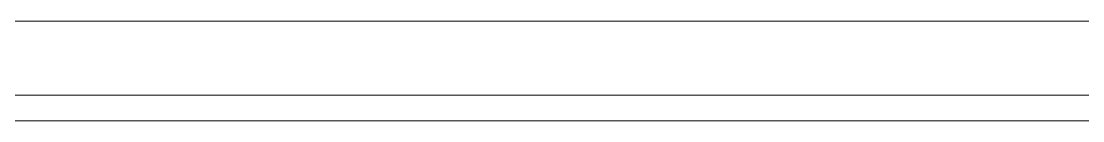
# Model space of a CAD drawing. Header units: millimetres. Extents: x 3220 to 226993, y 817 to 176024.
# Drawn here: x 124529 to 125005.6, y 138154.1 to 138198.9 of the extents above; entities that cross this region are included whole.
import ezdxf

# ---------------------------------------------------------------- set-up
doc = ezdxf.new("R2010")
doc.units = ezdxf.units.MM

# ---------------------------------------------------------------- blocks, each defined once
blk = doc.blocks.new('ligne broyage 2')
at = {"color": 7, "linetype": 'Continuous', "lineweight": 15, "true_color": 0x000007}
for points in [[(2100.43, 30.38), (740.65, 30.38)], [(2100.43, -2.89), (737.76, -2.89)], [(823.1, -2.89), (826, -2.89)], [(896.88, -2.89), (901.22, -2.89)], [(1096.51, -2.89), (1100.85, -2.89)], [(1989.05, -14.47), (-1991.94, -14.47)]]:
    blk.add_lwpolyline(points, dxfattribs=at)

msp = doc.modelspace()

# ---------------------------------------------------------------- block references
at = {"xscale": -1}
msp.add_blockref('ligne broyage 2', (125804.85, 138168.54), dxfattribs=at)

doc.saveas('drawing.dxf')
